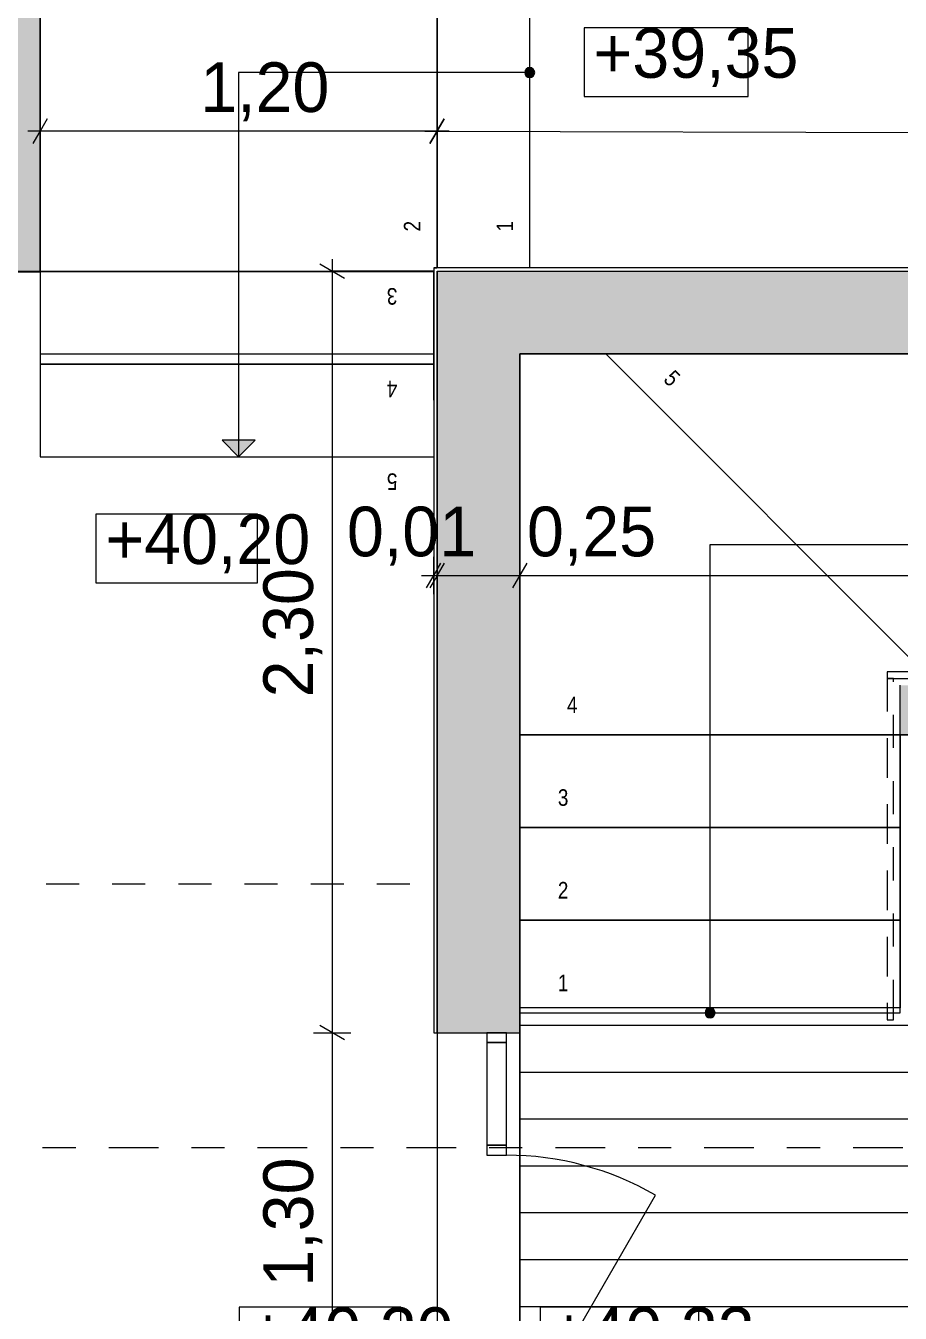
# Model space of a CAD drawing. Header units: metres. Extents: x -111189 to -108577, y -72951 to -72647.
# Drawn here: x -110710.076 to -110707.433, y -72931.151 to -72927.263 of the extents above; entities that cross this region are included whole.
import ezdxf

# ---------------------------------------------------------------- set-up
doc = ezdxf.new("R2010")
doc.units = ezdxf.units.M
doc.header["$MEASUREMENT"] = 0
doc.set_wipeout_variables(frame=1)
for name, pattern in [('Dot & Dashed', [0.670278, 0.3175, -0.176389, 0, -0.176389]), ('OTK - Tracejado', [0.08, 0.04, -0.04]), ('OTK - Traço Ponto CORTES_ALÇ', [0.6, 0.3, -0.15, 0, -0.15]), ('Wipeout_Contour', [1, 0, -1])]:
    doc.linetypes.add(name, pattern=pattern)
for name, color, linetype in [('Planta Piso -1_1_01 - TERRENO PROPOSTO', 7, 'Continuous'), ('Planta Piso -1_1_07 - MUROS', 7, 'Continuous'), ('Planta Piso -1_1_14 - CORTES.Marcadores', 7, 'Continuous'), ('Planta Piso RC_1_01 - TERRENO PROPOSTO', 7, 'Continuous'), ('Planta Piso RC_1_02 - PASSEIOS', 7, 'Continuous'), ('Planta Piso RC_1_03 - COBERTURA', 7, 'Continuous'), ('Planta Piso RC_1_03 - LAJES', 7, 'Continuous'), ('Planta Piso RC_1_05 - PAREDES..35', 7, 'Continuous'), ('Planta Piso RC_1_06 - ESCADA INTERIOR', 7, 'Continuous'), ('Planta Piso RC_1_06 - ESCADAS _ GUARDAS', 7, 'Continuous'), ('Planta Piso RC_1_06 - FORRA', 7, 'Continuous'), ('Planta Piso RC_1_07 - MUROS', 7, 'Continuous'), ('Planta Piso RC_1_12 - COTAS ALTIMÉTRICAS', 7, 'Continuous'), ('Planta Piso RC_1_12 - COTAS GERAIS', 7, 'Continuous')]:
    doc.layers.add(name, color=color, linetype=linetype)
doc.styles.add('ESTILO_GERADO_1', font='ARIALN.TTF')
doc.styles.add('ESTILO_GERADO_3', font='AGENCYR.TTF')

# ---------------------------------------------------------------- blocks, each defined once
blk = doc.blocks.new('floor')
at = {"layer": 'Planta Piso RC_1_03 - LAJES', "color": 253, "linetype": 'Continuous', "lineweight": 9, "ltscale": 1000}
for p, q in [((-110708.5826, -72955.2814), (-110708.3326, -72955.2814)), ((-110708.5826, -72955.2814), (-110708.3326, -72955.2814)), ((-110708.3326, -72955.2814), (-110708.0826, -72955.2814)), ((-110708.3326, -72955.2814), (-110708.0826, -72955.2814)), ((-110708.0826, -72955.2814), (-110707.8326, -72955.2814)), ((-110708.0826, -72955.2814), (-110707.8326, -72955.2814)), ((-110707.8326, -72955.2814), (-110707.5826, -72955.2814)), ((-110707.8326, -72955.2814), (-110707.5826, -72955.2814)), ((-110707.5826, -72955.2814), (-110707.3326, -72955.2814)), ((-110707.5826, -72955.2814), (-110707.3326, -72955.2814)), ((-110708.5826, -72955.4229), (-110708.3326, -72955.4229)), ((-110708.5826, -72955.4229), (-110708.3326, -72955.4229)), ((-110708.3326, -72955.4229), (-110708.0826, -72955.4229)), ((-110708.3326, -72955.4229), (-110708.0826, -72955.4229)), ((-110708.0826, -72955.4229), (-110707.8326, -72955.4229)), ((-110708.0826, -72955.4229), (-110707.8326, -72955.4229)), ((-110707.8326, -72955.4229), (-110707.5826, -72955.4229)), ((-110707.8326, -72955.4229), (-110707.5826, -72955.4229)), ((-110707.5826, -72955.4229), (-110707.3326, -72955.4229)), ((-110707.5826, -72955.4229), (-110707.3326, -72955.4229)), ((-110708.5826, -72955.5644), (-110708.3326, -72955.5644)), ((-110708.5826, -72955.5644), (-110708.3326, -72955.5644)), ((-110708.3326, -72955.5644), (-110708.0826, -72955.5644)), ((-110708.3326, -72955.5644), (-110708.0826, -72955.5644)), ((-110708.0826, -72955.5644), (-110707.8326, -72955.5644)), ((-110708.0826, -72955.5644), (-110707.8326, -72955.5644)), ((-110707.8326, -72955.5644), (-110707.5826, -72955.5644)), ((-110707.8326, -72955.5644), (-110707.5826, -72955.5644)), ((-110707.5826, -72955.5644), (-110707.3326, -72955.5644)), ((-110707.5826, -72955.5644), (-110707.3326, -72955.5644)), ((-110708.5826, -72955.7059), (-110708.3326, -72955.7059)), ((-110708.5826, -72955.7059), (-110708.3326, -72955.7059)), ((-110708.3326, -72955.7059), (-110708.0826, -72955.7059)), ((-110708.3326, -72955.7059), (-110708.0826, -72955.7059)), ((-110708.0826, -72955.7059), (-110707.8326, -72955.7059)), ((-110708.0826, -72955.7059), (-110707.8326, -72955.7059)), ((-110707.8326, -72955.7059), (-110707.5826, -72955.7059)), ((-110707.8326, -72955.7059), (-110707.5826, -72955.7059)), ((-110707.5826, -72955.7059), (-110707.3326, -72955.7059)), ((-110707.5826, -72955.7059), (-110707.3326, -72955.7059)), ((-110708.5826, -72955.8474), (-110708.3326, -72955.8474)), ((-110708.5826, -72955.8474), (-110708.3326, -72955.8474)), ((-110708.3326, -72955.8474), (-110708.0826, -72955.8474)), ((-110708.3326, -72955.8474), (-110708.0826, -72955.8474)), ((-110708.0826, -72955.8474), (-110707.8326, -72955.8474)), ((-110708.0826, -72955.8474), (-110707.8326, -72955.8474)), ((-110707.8326, -72955.8474), (-110707.5826, -72955.8474)), ((-110707.8326, -72955.8474), (-110707.5826, -72955.8474)), ((-110707.5826, -72955.8474), (-110707.3326, -72955.8474)), ((-110707.5826, -72955.8474), (-110707.3326, -72955.8474)), ((-110708.5826, -72955.9889), (-110708.3326, -72955.9889)), ((-110708.5826, -72955.9889), (-110708.3326, -72955.9889)), ((-110708.3326, -72955.9889), (-110708.0826, -72955.9889)), ((-110708.3326, -72955.9889), (-110708.0826, -72955.9889)), ((-110708.0826, -72955.9889), (-110707.8326, -72955.9889)), ((-110708.0826, -72955.9889), (-110707.8326, -72955.9889)), ((-110707.8326, -72955.9889), (-110707.5826, -72955.9889)), ((-110707.8326, -72955.9889), (-110707.5826, -72955.9889)), ((-110707.5826, -72955.9889), (-110707.3326, -72955.9889)), ((-110707.5826, -72955.9889), (-110707.3326, -72955.9889)), ((-110708.5826, -72956.1304), (-110708.3326, -72956.1304)), ((-110708.5826, -72956.1304), (-110708.3326, -72956.1304)), ((-110708.3326, -72956.1304), (-110708.0826, -72956.1304)), ((-110708.3326, -72956.1304), (-110708.0826, -72956.1304)), ((-110708.0826, -72956.1304), (-110707.8326, -72956.1304)), ((-110708.0826, -72956.1304), (-110707.8326, -72956.1304)), ((-110707.8326, -72956.1304), (-110707.5826, -72956.1304)), ((-110707.8326, -72956.1304), (-110707.5826, -72956.1304)), ((-110707.5826, -72956.1304), (-110707.3326, -72956.1304)), ((-110707.5826, -72956.1304), (-110707.3326, -72956.1304))]:
    blk.add_line(p, q, dxfattribs=at)

msp = doc.modelspace()

# ---------------------------------------------------------------- hatches: boundary and pattern name
at = {"layer": 'Planta Piso -1_1_07 - MUROS', "linetype": 'Continuous', "lineweight": 0, "true_color": 0x939598}
h = msp.add_hatch(color=252, dxfattribs=at)
h.paths.add_polyline_path([(-110708.8326, -72928.0047), (-110708.8326, -72928.2547), (-110708.5826, -72928.2547), (-110708.5826, -72928.2539), (-110708.5826, -72928.0047)], flags=16)
h.paths.add_polyline_path([(-110707.1818, -72928.0047), (-110708.8326, -72928.0047), (-110708.8326, -72928.923), (-110708.5826, -72928.923), (-110708.5826, -72928.2539), (-110707.5826, -72928.2539), (-110707.3026, -72928.2539), (-110707.1818, -72928.2539)])
h.paths.add_polyline_path([(-110706.5231, -72928.0047), (-110707.1818, -72928.0047), (-110707.1818, -72928.2539), (-110707.1255, -72928.2539), (-110706.8926, -72928.2539), (-110706.7426, -72928.2539), (-110706.6126, -72928.2539), (-110706.5231, -72928.2539)])
h.paths.add_polyline_path([(-110704.7826, -72928.0047), (-110706.5231, -72928.0047), (-110706.5231, -72928.2539), (-110704.7826, -72928.2539), (-110704.7826, -72928.2139), (-110704.7826, -72928.1539)])
h.paths.add_polyline_path([(-110703.8326, -72928.0047), (-110703.9826, -72928.0047), (-110703.9826, -72928.1539), (-110703.9826, -72928.2139), (-110703.9826, -72928.2539), (-110703.8326, -72928.2539)])
h.paths.add_polyline_path([(-110703.5826, -72928.0047), (-110703.8326, -72928.0047), (-110703.8326, -72928.2539), (-110703.5826, -72928.2539)])
h.paths.add_polyline_path([(-110701.5576, -72928.0047), (-110703.5826, -72928.0047), (-110703.5826, -72928.2539), (-110703.3326, -72928.2539), (-110701.5576, -72928.2539), (-110701.5576, -72928.2139), (-110701.5576, -72928.1539)])
h.paths.add_polyline_path([(-110703.1826, -72928.2547), (-110703.3326, -72928.2547), (-110703.3326, -72928.923), (-110703.1826, -72928.923), (-110703.1826, -72928.8668)])
h.paths.add_polyline_path([(-110703.1826, -72928.923), (-110703.3326, -72928.923), (-110703.3326, -72928.9793), (-110703.3326, -72929.2547), (-110703.1826, -72929.2547)])
h.paths.add_polyline_path([(-110703.1826, -72929.2547), (-110703.3326, -72929.2547), (-110703.3326, -72929.4047), (-110703.1826, -72929.4047)])
h.paths.add_polyline_path([(-110703.1826, -72929.4047), (-110703.3326, -72929.4047), (-110703.3326, -72929.7539), (-110703.5826, -72929.7539), (-110703.5826, -72929.9039), (-110703.1826, -72929.9039)])
h.paths.add_polyline_path([(-110704.4826, -72929.7539), (-110704.5046, -72929.7539), (-110704.5326, -72929.7539), (-110704.5326, -72929.6839), (-110704.6826, -72929.6839), (-110704.6826, -72929.9039), (-110704.4826, -72929.9039)])
h.paths.add_polyline_path([(-110704.5326, -72929.4047), (-110704.6826, -72929.4047), (-110704.6826, -72929.6839), (-110704.5326, -72929.6839)])
h.paths.add_polyline_path([(-110704.5326, -72929.2547), (-110704.7834, -72929.2547), (-110704.9326, -72929.4039), (-110704.5326, -72929.4039)])
h.paths.add_polyline_path([(-110704.7834, -72929.2547), (-110704.9326, -72929.2547), (-110704.9326, -72929.4039)], flags=17)
h.paths.add_polyline_path([(-110707.3219, -72929.2547), (-110707.4326, -72929.2547), (-110707.4326, -72929.4039), (-110707.1818, -72929.4039), (-110707.1818, -72929.3948)])
h.paths.add_polyline_path([(-110707.1818, -72929.2547), (-110707.3219, -72929.2547), (-110707.1818, -72929.3948)], flags=17)
h.paths.add_polyline_path([(-110706.5231, -72929.2547), (-110707.1726, -72929.2547), (-110707.1726, -72929.4039), (-110707.1255, -72929.4039), (-110706.8926, -72929.4039), (-110706.6126, -72929.4039), (-110706.5231, -72929.4039)])
msp.add_hatch(color=252, dxfattribs=at).paths.add_polyline_path([(-110708.8326, -72928.0047), (-110708.8326, -72928.2547), (-110708.5826, -72928.2547), (-110708.5826, -72928.2539), (-110708.5826, -72928.0047)])
h = msp.add_hatch(color=252, dxfattribs=at)
h.paths.add_polyline_path([(-110699.1326, -72934.9539), (-110700.2326, -72934.9539), (-110700.2326, -72934.9939), (-110700.2326, -72935.0539), (-110700.2326, -72935.2039), (-110699.1326, -72935.2039)])
h.paths.add_polyline_path([(-110702.2326, -72935.0539), (-110702.2326, -72934.9939), (-110702.2326, -72934.9539), (-110703.1826, -72934.9539), (-110703.1826, -72935.2039), (-110702.2326, -72935.2039)])
h.paths.add_polyline_path([(-110703.1826, -72934.9539), (-110703.1826, -72934.9539), (-110703.5826, -72934.9539), (-110703.5826, -72935.2039), (-110703.1826, -72935.2039)])
h.paths.add_polyline_path([(-110703.1826, -72934.3039), (-110703.8326, -72934.3039), (-110703.8326, -72934.9539), (-110703.1826, -72934.9539), (-110703.1826, -72934.4539)])
h.paths.add_polyline_path([(-110703.5826, -72934.9539), (-110703.8326, -72934.9539), (-110703.8326, -72935.2047), (-110703.5826, -72935.2047)])
h.paths.add_polyline_path([(-110703.5826, -72935.2047), (-110703.8326, -72935.2047), (-110703.8326, -72935.4629), (-110703.7926, -72935.4629), (-110703.7326, -72935.4629), (-110703.5826, -72935.4629)])
h.paths.add_polyline_path([(-110703.7326, -72937.2629), (-110703.7926, -72937.2629), (-110703.8326, -72937.2629), (-110703.8326, -72937.9039), (-110703.5826, -72937.9039), (-110703.5827, -72937.7639), (-110703.5827, -72937.2629)])
h.paths.add_polyline_path([(-110703.5826, -72937.9039), (-110703.8326, -72937.9039), (-110703.8326, -72937.9039), (-110703.8326, -72938.1539), (-110703.5826, -72938.1539)])
h.paths.add_polyline_path([(-110703.8326, -72937.9039), (-110705.2076, -72937.9039), (-110705.2076, -72937.9439), (-110705.2076, -72938.0039), (-110705.2076, -72938.1539), (-110703.8326, -72938.1539)])
h.paths.add_polyline_path([(-110708.5826, -72934.1026), (-110708.8326, -72934.1026), (-110708.8326, -72934.8039), (-110708.6826, -72934.8039), (-110708.6226, -72934.8039), (-110708.5826, -72934.8039)])
h.paths.add_polyline_path([(-110708.5826, -72933.7544), (-110708.8326, -72933.7544), (-110708.8326, -72934.1026), (-110708.5826, -72934.1026)])
h.paths.add_polyline_path([(-110708.5826, -72933.0047), (-110708.8326, -72933.0047), (-110708.8326, -72933.7539), (-110708.5826, -72933.7539)])
h.paths.add_polyline_path([(-110708.5826, -72932.8547), (-110708.8326, -72932.8547), (-110708.8326, -72933.0047), (-110708.5826, -72933.0047)])
h.paths.add_polyline_path([(-110708.5826, -72932.4039), (-110708.5826, -72932.183), (-110708.8326, -72932.183), (-110708.8326, -72932.8547), (-110708.5826, -72932.8547)])
h.paths.add_polyline_path([(-110708.5826, -72931.6039), (-110708.6226, -72931.6039), (-110708.6826, -72931.6039), (-110708.8326, -72931.6039), (-110708.8326, -72932.183), (-110708.5826, -72932.183), (-110708.5826, -72932.1268)])
h.paths.add_polyline_path([(-110708.5826, -72929.9539), (-110708.8326, -72929.9539), (-110708.8326, -72930.3039), (-110708.6826, -72930.3039), (-110708.6226, -72930.3039), (-110708.5826, -72930.3039)])
h.paths.add_polyline_path([(-110708.5826, -72929.4047), (-110708.8326, -72929.4047), (-110708.8326, -72929.9539), (-110708.5826, -72929.9539), (-110708.5826, -72929.8539)])
h.paths.add_polyline_path([(-110708.5826, -72929.2547), (-110708.8326, -72929.2547), (-110708.8326, -72929.4047), (-110708.5826, -72929.4047)])
h.paths.add_polyline_path([(-110708.5826, -72928.923), (-110708.8326, -72928.923), (-110708.8326, -72929.2547), (-110708.5826, -72929.2547)])
at = {"layer": 'Planta Piso RC_1_06 - ESCADA INTERIOR', "linetype": 'Continuous', "lineweight": 13}
msp.add_hatch(color=7, dxfattribs=at).paths.add_polyline_path([(-110707.9926, -72930.2439, 1), (-110708.0226, -72930.2439, 1)])
at = {"layer": 'Planta Piso RC_1_06 - ESCADAS _ GUARDAS', "linetype": 'Continuous', "lineweight": 13}
msp.add_hatch(color=255, dxfattribs=at).paths.add_polyline_path([(-110708.5526, -72927.3889, 1), (-110708.5526, -72927.4189, 1)])

# ---------------------------------------------------------------- linework, layer by layer
at = {"layer": 'Planta Piso RC_1_02 - PASSEIOS', "color": 254, "linetype": 'Dot & Dashed', "lineweight": 13, "ltscale": 0.2}
for p, q in [((-110707.4726, -72929.2139), (-110707.4726, -72930.2439)), ((-110707.3781, -72929.2139), (-110707.4726, -72929.2139)), ((-110707.4526, -72929.2339), (-110707.4726, -72929.2339)), ((-110707.4726, -72929.2339), (-110707.4726, -72930.2439)), ((-110707.4526, -72930.2439), (-110707.4526, -72929.2339)), ((-110707.4526, -72930.2439), (-110707.4526, -72929.2339)), ((-110707.4526, -72929.2339), (-110707.3665, -72929.2339))]:
    msp.add_line(p, q, dxfattribs=at)
at = {"layer": 'Planta Piso RC_1_02 - PASSEIOS', "color": 7, "linetype": 'Continuous', "lineweight": 13, "ltscale": 1000}
for p, q in [((-110707.4726, -72930.2439), (-110707.4726, -72930.2647)), ((-110707.4526, -72930.2647), (-110707.4526, -72930.2439)), ((-110707.4726, -72930.2647), (-110707.4526, -72930.2647))]:
    msp.add_line(p, q, dxfattribs=at)
at = {"layer": 'Planta Piso RC_1_02 - PASSEIOS', "color": 254, "linetype": 'Continuous', "lineweight": 13, "ltscale": 1000}
msp.add_line((-110707.4726, -72930.2439), (-110707.4526, -72930.2439), dxfattribs=at)
at = {"layer": 'Planta Piso RC_1_02 - PASSEIOS', "color": 254, "linetype": 'Dot & Dashed', "lineweight": 13, "ltscale": 0.2, "flags": 128}
msp.add_lwpolyline([(-110707.4726, -72929.2139), (-110707.4726, -72929.2339), (-110707.3665, -72929.2339), (-110707.3781, -72929.2139)], close=True, dxfattribs=at)
at = {"layer": 'Planta Piso RC_1_03 - COBERTURA', "color": 7, "linetype": 'OTK - Tracejado', "lineweight": 13, "ltscale": 1000}
msp.add_line((-110708.5826, -72933.7539), (-110708.5826, -72929.8539), dxfattribs=at)
at = {"layer": 'Planta Piso RC_1_03 - LAJES', "color": 7, "linetype": 'Continuous', "lineweight": 13, "ltscale": 1000, "flags": 128}
msp.add_lwpolyline([(-110699.1326, -72928.2539), (-110703.1826, -72928.2539), (-110703.1826, -72929.9039), (-110704.6826, -72929.9039), (-110704.6826, -72929.4039), (-110707.4326, -72929.4039), (-110707.4326, -72929.9039), (-110707.4326, -72930.2289), (-110708.5826, -72930.2289), (-110708.5826, -72932.2539)], dxfattribs=at)
at = {"layer": 'Planta Piso RC_1_05 - PAREDES..35', "color": 7, "linetype": 'Continuous', "lineweight": 20, "ltscale": 1000}
for p, q in [((-110708.6826, -72930.3039), (-110708.6226, -72930.3039)), ((-110708.6226, -72930.3039), (-110708.5826, -72930.3039))]:
    msp.add_line(p, q, dxfattribs=at)
at = {"layer": 'Planta Piso RC_1_05 - PAREDES..35', "color": 7, "linetype": 'Continuous', "lineweight": 13, "ltscale": 1000}
for p, q in [((-110708.6826, -72930.3039), (-110708.6826, -72930.3339)), ((-110708.6226, -72930.3039), (-110708.6826, -72930.3039)), ((-110708.6826, -72930.3039), (-110708.6226, -72930.3039)), ((-110708.6826, -72930.3039), (-110708.6226, -72930.3039)), ((-110708.6226, -72930.3339), (-110708.6226, -72930.3039)), ((-110708.6226, -72930.3039), (-110708.5826, -72930.3039)), ((-110708.6826, -72930.3339), (-110708.6226, -72930.3339)), ((-110708.6826, -72930.6439), (-110708.6826, -72930.6739)), ((-110708.6226, -72930.6439), (-110708.6826, -72930.6439)), ((-110708.6826, -72930.6739), (-110708.6226, -72930.6739)), ((-110708.6226, -72930.6739), (-110708.6226, -72930.6439)), ((-110708.6226, -72931.5739), (-110708.1726, -72930.7945))]:
    msp.add_line(p, q, dxfattribs=at)
at = {"layer": 'Planta Piso RC_1_05 - PAREDES..35', "color": 7, "linetype": 'Continuous', "lineweight": 20, "ltscale": 1000, "flags": 128}
for points in [[(-110704.7826, -72928.0039), (-110708.5826, -72928.0039)], [(-110708.5826, -72930.3039), (-110708.5826, -72928.2539)], [(-110708.5826, -72928.2539), (-110704.7826, -72928.2539)], [(-110707.4326, -72929.8519), (-110707.4326, -72929.2539)]]:
    msp.add_lwpolyline(points, dxfattribs=at)
at = {"layer": 'Planta Piso RC_1_05 - PAREDES..35', "color": 7, "linetype": 'Continuous', "lineweight": 13, "ltscale": 1000, "flags": 128}
msp.add_lwpolyline([(-110708.6826, -72930.3339), (-110708.6826, -72930.6439), (-110708.6226, -72930.6439), (-110708.6226, -72930.3339)], close=True, dxfattribs=at)
at = {"layer": 'Planta Piso RC_1_05 - PAREDES..35', "color": 7, "linetype": 'Continuous', "lineweight": 13, "ltscale": 1000}
msp.add_arc((-110708.6226, -72931.5739), 0.9, 60, 90, dxfattribs=at)
at = {"layer": 'Planta Piso RC_1_06 - ESCADA INTERIOR', "color": 7, "linetype": 'Continuous', "lineweight": 13, "ltscale": 1000}
for p, q in [((-110708.5826, -72928.2539), (-110708.5826, -72929.2539)), ((-110707.5826, -72928.2539), (-110708.5826, -72928.2539)), ((-110708.5826, -72928.2539), (-110708.5826, -72929.4039)), ((-110708.3226, -72928.2539), (-110708.5826, -72928.2539)), ((-110707.1726, -72929.4039), (-110708.3226, -72928.2539)), ((-110708.3226, -72928.2539), (-110707.1726, -72929.4039)), ((-110707.1726, -72928.2539), (-110708.3226, -72928.2539)), ((-110707.3026, -72928.2539), (-110707.5826, -72928.2539)), ((-110708.0076, -72929.9639), (-110708.0076, -72928.8289)), ((-110708.0076, -72928.8289), (-110706.6126, -72928.8289)), ((-110708.5826, -72929.2539), (-110708.5826, -72930.2539)), ((-110707.4326, -72929.4039), (-110708.5826, -72929.4039)), ((-110708.5826, -72929.4039), (-110708.5826, -72929.6839)), ((-110708.5826, -72929.4039), (-110707.4326, -72929.4039)), ((-110707.4326, -72929.6839), (-110707.4326, -72929.4039)), ((-110707.4326, -72929.4039), (-110707.1726, -72929.4039)), ((-110707.4326, -72929.6839), (-110708.5826, -72929.6839)), ((-110708.5826, -72929.6839), (-110708.5826, -72929.9639)), ((-110708.5826, -72929.6839), (-110707.4326, -72929.6839)), ((-110707.4326, -72929.9639), (-110707.4326, -72929.6839)), ((-110708.5826, -72929.9639), (-110708.5826, -72930.2439)), ((-110707.4326, -72929.9639), (-110708.5826, -72929.9639)), ((-110708.5826, -72929.9639), (-110707.4326, -72929.9639)), ((-110708.0076, -72930.2439), (-110708.0076, -72929.9639)), ((-110707.4326, -72930.2439), (-110707.4326, -72929.9639)), ((-110708.5826, -72930.2439), (-110707.4326, -72930.2439))]:
    msp.add_line(p, q, dxfattribs=at)
at = {"layer": 'Planta Piso RC_1_06 - ESCADA INTERIOR', "color": 7, "linetype": 'Continuous', "lineweight": 13, "ltscale": 1000, "flags": 128}
msp.add_lwpolyline([(-110707.9926, -72930.2439, 1), (-110708.0226, -72930.2439, 1)], format="xyb", close=True, dxfattribs=at)
at = {"layer": 'Planta Piso RC_1_06 - ESCADAS _ GUARDAS', "color": 7, "linetype": 'Continuous', "lineweight": 13, "ltscale": 1000}
msp.add_line((-110708.5526, -72928.0039), (-110708.5526, -72926.8039), dxfattribs=at)
at = {"layer": 'Planta Piso RC_1_06 - ESCADAS _ GUARDAS', "color": 7, "linetype": 'Continuous', "lineweight": 13, "ltscale": 1000, "flags": 128}
msp.add_lwpolyline([(-110708.5526, -72927.3889, 1), (-110708.5526, -72927.4189, 1)], format="xyb", close=True, dxfattribs=at)
at = {"layer": 'Planta Piso RC_1_06 - FORRA', "color": 7, "linetype": 'Continuous', "lineweight": 13, "ltscale": 1000, "flags": 128}
msp.add_lwpolyline([(-110708.4426, -72928.0039), (-110708.4426, -72927.9939)], dxfattribs=at)
at = {"layer": 'Planta Piso RC_1_12 - COTAS ALTIMÉTRICAS', "color": 7, "linetype": 'Continuous', "lineweight": 5, "ltscale": 1000, "flags": 128}
for points in [[(-110708.3883, -72927.4763), (-110707.8925, -72927.4763), (-110707.8925, -72927.2691), (-110708.3883, -72927.2691)], [(-110708.5209, -72931.34), (-110708.041, -72931.34), (-110708.041, -72931.1329), (-110708.5209, -72931.1329)]]:
    msp.add_lwpolyline(points, close=True, dxfattribs=at)
at = {"layer": 'Planta Piso RC_1_12 - COTAS GERAIS', "color": 7, "linetype": 'Continuous', "lineweight": 5, "ltscale": 1000}
for p, q in [((-110708.561, -72928.8855), (-110708.6043, -72928.9605)), ((-110708.5826, -72928.9793), (-110708.5826, -72928.8668)), ((-110708.5826, -72928.923), (-110703.3326, -72928.923))]:
    msp.add_line(p, q, dxfattribs=at)

# ---------------------------------------------------------------- block references
at = {"layer": 'Planta Piso RC_1_03 - LAJES'}
msp.add_blockref('floor', (0, 25), dxfattribs=at)

# ---------------------------------------------------------------- texts
at = {"layer": 'Planta Piso RC_1_06 - ESCADA INTERIOR', "color": 7, "linetype": 'Continuous', "lineweight": 13, "insert": (-110708.1337, -72928.3162), "char_height": 0.05, "attachment_point": 4, "rotation": 315, "style": 'ESTILO_GERADO_1'}
msp.add_mtext('\\A1;{\\pql;\\fArial Narrow|b0|i0|c0|p0;\\W1.000000;5}', dxfattribs=at)
at = {"layer": 'Planta Piso RC_1_06 - ESCADA INTERIOR', "color": 7, "linetype": 'Continuous', "lineweight": 13, "char_height": 0.05, "attachment_point": 4, "style": 'ESTILO_GERADO_1'}
for s, insert in [('\\A1;{\\pql;\\fArial Narrow|b0|i0|c0|p0;\\W1.000000;4}', (-110708.44, -72929.3137)), ('\\A1;{\\pql;\\fArial Narrow|b0|i0|c0|p0;\\W1.000000;3}', (-110708.4676, -72929.594)), ('\\A1;{\\pql;\\fArial Narrow|b0|i0|c0|p0;\\W1.000000;2}', (-110708.4676, -72929.8736)), ('\\A1;{\\pql;\\fArial Narrow|b0|i0|c0|p0;\\W1.000000;1}', (-110708.4676, -72930.1536))]:
    msp.add_mtext(s, dxfattribs=dict(at, insert=insert))
at = {"layer": 'Planta Piso RC_1_06 - ESCADAS _ GUARDAS', "color": 7, "linetype": 'Continuous', "lineweight": 13, "char_height": 0.05, "attachment_point": 4, "style": 'ESTILO_GERADO_1'}
for s, insert, rotation in [('\\A1;{\\pql;\\fArial Narrow|b0|i0|c0|p0;\\W1.000000;1}', (-110708.628, -72927.8839), 90), ('\\A1;{\\pql;\\fArial Narrow|b0|i0|c0|p0;\\W1.000000;3}', (-110708.9526, -72928.0796), 180)]:
    msp.add_mtext(s, dxfattribs=dict(at, insert=insert, rotation=rotation))
at = {"layer": 'Planta Piso RC_1_12 - COTAS ALTIMÉTRICAS', "color": 7, "linetype": 'Continuous', "lineweight": 5, "char_height": 0.15, "attachment_point": 7, "style": 'ESTILO_GERADO_3'}
for s, insert, width in [('\\A1;{\\pql;\\fAgency FB|b0|i0|c0|p0;\\W1.000000;+39,35}', (-110708.3597, -72927.4477), 0.438599), ('\\A1;{\\pql;\\fAgency FB|b0|i0|c0|p0;\\W1.000000;+40,22}', (-110708.4923, -72931.3114), 0.422731)]:
    msp.add_mtext(s, dxfattribs=dict(at, insert=insert, width=width))
at = {"layer": 'Planta Piso RC_1_12 - COTAS GERAIS', "color": 7, "linetype": 'Continuous', "lineweight": 5, "insert": (-110708.561, -72928.893), "char_height": 0.15, "width": 0.272699, "attachment_point": 7, "style": 'ESTILO_GERADO_3'}
msp.add_mtext('\\A1;{\\pql;\\fAgency FB|b0|i0|c0|p0;\\W1.000000;0,25}', dxfattribs=at)

# ---------------------------------------------------------------- next in the draw order: wipeouts: each hides what was drawn before it
at = {"color": 254, "linetype": 'Wipeout_Contour', "lineweight": 0, "ltscale": 795424.004073}
msp.add_wipeout([(-110710.0326, -72926.8039), (-110710.0326, -72928.0047), (-110709.1489, -72928.0039), (-110708.8326, -72928.0039), (-110708.8326, -72926.8039), (-110709.2509, -72926.8039)], dxfattribs=at).dxf.layer = 'Planta Piso RC_1_07 - MUROS'

# ---------------------------------------------------------------- next in the draw order: linework, layer by layer
at = {"layer": 'Planta Piso RC_1_01 - TERRENO PROPOSTO', "color": 7, "linetype": 'Continuous', "lineweight": 13, "ltscale": 1000, "flags": 128}
msp.add_lwpolyline([(-110710.4931, -72928.0039), (-110710.0326, -72928.0039), (-110708.8286, -72928.0039), (-110708.5866, -72928.0039), (-110708.383, -72928.0039), (-110707.9593, -72928.0039), (-110707.6087, -72928.0039), (-110706.501, -72928.0039), (-110706.3342, -72928.0039), (-110706.0645, -72928.0039), (-110705.0369, -72928.0039), (-110704.7627, -72928.0039), (-110704.6193, -72928.0039), (-110704.3933, -72928.0039), (-110704.1683, -72928.0039), (-110704.0231, -72928.0039), (-110703.6294, -72928.0039), (-110703.4961, -72928.0039), (-110703.0065, -72928.0039), (-110702.8198, -72928.0039), (-110702.3946, -72928.0039), (-110702.1856, -72928.0039)], dxfattribs=at)
at = {"layer": 'Planta Piso RC_1_03 - LAJES', "color": 7, "linetype": 'Continuous', "lineweight": 13, "ltscale": 1000, "flags": 128}
for points in [[(-110708.8326, -72926.8039), (-110698.8826, -72926.8039), (-110698.8826, -72923.2031), (-110694.1544, -72923.1921), (-110694.1169, -72925.1528), (-110694.0871, -72928.0039), (-110697.6826, -72928.0039), (-110698.8826, -72928.0039), (-110708.8326, -72928.0039)], [(-110708.8326, -72938.1539), (-110708.8326, -72928.0039), (-110698.8826, -72928.0039), (-110698.8826, -72935.2039), (-110703.5826, -72935.2039), (-110703.5826, -72938.1539)], [(-110708.8326, -72928.0039), (-110698.8826, -72928.0039)]]:
    msp.add_lwpolyline(points, close=True, dxfattribs=at)
at = {"layer": 'Planta Piso RC_1_05 - PAREDES..35', "color": 7, "linetype": 'Continuous', "lineweight": 20, "ltscale": 1000, "flags": 128}
msp.add_lwpolyline([(-110708.8326, -72928.0039), (-110708.5826, -72928.0039)], dxfattribs=at)
at = {"layer": 'Planta Piso RC_1_06 - ESCADAS _ GUARDAS', "color": 7, "linetype": 'Continuous', "lineweight": 13, "ltscale": 1000}
for p, q in [((-110710.0326, -72926.8039), (-110710.0326, -72928.0047)), ((-110708.8326, -72926.8039), (-110708.8326, -72928.0039)), ((-110708.8326, -72928.0039), (-110708.8326, -72926.8039)), ((-110708.8326, -72927.4039), (-110709.4326, -72927.4039)), ((-110709.4326, -72927.4039), (-110709.4326, -72928.0047)), ((-110708.5526, -72927.4039), (-110708.8326, -72927.4039)), ((-110710.0326, -72928.0047), (-110708.8326, -72928.0047)), ((-110708.8326, -72928.0047), (-110710.0326, -72928.0047)), ((-110708.8326, -72928.0039), (-110708.5526, -72928.0039)), ((-110708.8326, -72928.0047), (-110708.8326, -72928.0039))]:
    msp.add_line(p, q, dxfattribs=at)
at = {"layer": 'Planta Piso RC_1_06 - FORRA', "color": 7, "linetype": 'Continuous', "lineweight": 13, "ltscale": 1000, "flags": 128}
for points in [[(-110708.4426, -72927.9939), (-110708.8426, -72927.9939)], [(-110708.8426, -72927.9939), (-110708.8426, -72928.0039)], [(-110708.8332, -72928.0039), (-110708.4426, -72928.0039)]]:
    msp.add_lwpolyline(points, dxfattribs=at)
at = {"layer": 'Planta Piso RC_1_07 - MUROS', "color": 7, "linetype": 'Continuous', "lineweight": 13, "ltscale": 1000, "flags": 128}
msp.add_lwpolyline([(-110710.0326, -72926.8039), (-110709.2509, -72926.8039), (-110708.8326, -72926.8039), (-110708.8326, -72928.0039), (-110709.1489, -72928.0039), (-110710.0326, -72928.0047)], close=True, dxfattribs=at)
at = {"layer": 'Planta Piso RC_1_12 - COTAS GERAIS', "color": 7, "linetype": 'Continuous', "lineweight": 5, "ltscale": 1000}
for p, q in [((-110708.8326, -72927.2764), (-110708.8326, -72927.1639)), ((-110710.0326, -72927.5248), (-110710.0326, -72927.6373)), ((-110708.8328, -72927.6373), (-110708.8325, -72927.5248)), ((-110708.8326, -72927.5248), (-110708.8326, -72927.6373)), ((-110710.011, -72927.5435), (-110710.0543, -72927.6185)), ((-110708.8109, -72927.5436), (-110708.8544, -72927.6185)), ((-110708.8543, -72927.6185), (-110708.811, -72927.5435)), ((-110710.0326, -72927.581), (-110710.0693, -72927.581)), ((-110708.8326, -72927.581), (-110710.0326, -72927.581)), ((-110708.8693, -72927.581), (-110708.8326, -72927.581)), ((-110708.8326, -72927.581), (-110704.7816, -72927.591)), ((-110708.796, -72927.581), (-110708.8326, -72927.581)), ((-110709.1124, -72928.0256), (-110709.1874, -72927.9823)), ((-110709.1499, -72927.9672), (-110709.1499, -72928.0039)), ((-110709.2062, -72928.0039), (-110709.0937, -72928.0039))]:
    msp.add_line(p, q, dxfattribs=at)

# ---------------------------------------------------------------- next in the draw order: texts
at = {"layer": 'Planta Piso RC_1_06 - ESCADAS _ GUARDAS', "color": 7, "linetype": 'Continuous', "lineweight": 13, "insert": (-110708.908, -72927.8839), "char_height": 0.05, "attachment_point": 4, "rotation": 90, "style": 'ESTILO_GERADO_1'}
msp.add_mtext('\\A1;{\\pql;\\fArial Narrow|b0|i0|c0|p0;\\W1.000000;2}', dxfattribs=at)
at = {"layer": 'Planta Piso RC_1_12 - COTAS GERAIS', "color": 7, "linetype": 'Continuous', "lineweight": 5, "insert": (-110709.5487, -72927.551), "char_height": 0.15, "width": 0.232222, "attachment_point": 7, "style": 'ESTILO_GERADO_3'}
msp.add_mtext('\\A1;{\\pql;\\fAgency FB|b0|i0|c0|p0;\\W1.000000;1,20}', dxfattribs=at)

# ---------------------------------------------------------------- next in the draw order: wipeouts: each hides what was drawn before it
at = {"color": 254, "linetype": 'Wipeout_Contour', "lineweight": 0, "ltscale": 662872.237219}
msp.add_wipeout([(-110713.6161, -72934.6443), (-110708.8326, -72934.6613), (-110708.8326, -72928.2539), (-110713.6203, -72928.2539), (-110713.5973, -72929.3402)], dxfattribs=at).dxf.layer = 'Planta Piso RC_1_07 - MUROS'

# ---------------------------------------------------------------- next in the draw order: hatches: boundary and pattern name
at = {"layer": 'Planta Piso RC_1_06 - ESCADAS _ GUARDAS', "linetype": 'Continuous', "lineweight": 13}
msp.add_hatch(color=255, dxfattribs=at).paths.add_polyline_path([(-110709.4326, -72928.5647), (-110709.3826, -72928.5147), (-110709.4826, -72928.5147)])

# ---------------------------------------------------------------- next in the draw order: linework, layer by layer
at = {"layer": 'Planta Piso -1_1_14 - CORTES.Marcadores', "color": 7, "linetype": 'OTK - Traço Ponto CORTES_ALÇ', "lineweight": 5, "ltscale": 0.5}
msp.add_line((-110714.775, -72930.6507), (-110691.7726, -72930.6507), dxfattribs=at)
at = {"layer": 'Planta Piso RC_1_03 - LAJES', "color": 7, "linetype": 'Continuous', "lineweight": 13, "ltscale": 1000, "flags": 128}
msp.add_lwpolyline([(-110710.3326, -72928.006), (-110710.0326, -72928.006), (-110710.0326, -72928.5647), (-110708.8326, -72928.5647), (-110708.8326, -72938.6639), (-110710.3326, -72938.6639), (-110710.3326, -72928.2539)], dxfattribs=at)
at = {"layer": 'Planta Piso RC_1_05 - PAREDES..35', "color": 7, "linetype": 'Continuous', "lineweight": 20, "ltscale": 1000}
msp.add_line((-110708.8326, -72930.3039), (-110708.6826, -72930.3039), dxfattribs=at)
at = {"layer": 'Planta Piso RC_1_05 - PAREDES..35', "color": 7, "linetype": 'Continuous', "lineweight": 13, "ltscale": 1000}
msp.add_line((-110708.8326, -72930.3039), (-110708.6826, -72930.3039), dxfattribs=at)
at = {"layer": 'Planta Piso RC_1_05 - PAREDES..35', "color": 7, "linetype": 'Continuous', "lineweight": 20, "ltscale": 1000, "flags": 128}
msp.add_lwpolyline([(-110708.8326, -72928.0039), (-110708.8326, -72930.3039)], dxfattribs=at)
at = {"layer": 'Planta Piso RC_1_06 - ESCADAS _ GUARDAS', "color": 7, "linetype": 'Continuous', "lineweight": 13, "ltscale": 1000}
for p, q in [((-110710.0326, -72928.0047), (-110710.0326, -72928.2847)), ((-110709.4326, -72928.0047), (-110709.4326, -72928.2847)), ((-110708.8326, -72928.2847), (-110708.8326, -72928.0047)), ((-110710.0326, -72928.2847), (-110708.8326, -72928.2847)), ((-110708.8326, -72928.2847), (-110710.0326, -72928.2847)), ((-110710.0326, -72928.2847), (-110710.0326, -72928.5647)), ((-110709.4326, -72928.2847), (-110709.4326, -72928.5647)), ((-110708.8326, -72928.5647), (-110708.8326, -72928.2847)), ((-110710.0326, -72928.5647), (-110708.8326, -72928.5647))]:
    msp.add_line(p, q, dxfattribs=at)
at = {"layer": 'Planta Piso RC_1_06 - ESCADAS _ GUARDAS', "color": 7, "linetype": 'Continuous', "lineweight": 13, "ltscale": 1000, "flags": 128}
msp.add_lwpolyline([(-110709.4326, -72928.5647), (-110709.3826, -72928.5147), (-110709.4826, -72928.5147)], close=True, dxfattribs=at)
at = {"layer": 'Planta Piso RC_1_06 - FORRA', "color": 7, "linetype": 'Continuous', "lineweight": 13, "ltscale": 1000, "flags": 128}
for points in [[(-110708.8432, -72928.0039), (-110708.8432, -72928.3939)], [(-110708.8332, -72928.3939), (-110708.8332, -72928.0039)], [(-110708.8432, -72928.3939), (-110708.8332, -72928.3939)]]:
    msp.add_lwpolyline(points, dxfattribs=at)
at = {"layer": 'Planta Piso RC_1_07 - MUROS', "color": 7, "linetype": 'Continuous', "lineweight": 13, "ltscale": 1000, "flags": 128}
msp.add_lwpolyline([(-110710.0326, -72928.2539), (-110708.8326, -72928.2539), (-110708.8326, -72934.6613), (-110713.6161, -72934.6443), (-110713.5973, -72929.3402), (-110713.6203, -72928.2539), (-110710.3326, -72928.2539)], dxfattribs=at)
at = {"layer": 'Planta Piso RC_1_12 - COTAS ALTIMÉTRICAS', "color": 7, "linetype": 'Continuous', "lineweight": 5, "ltscale": 1000, "flags": 128}
for points in [[(-110709.8637, -72928.9448), (-110709.3753, -72928.9448), (-110709.3753, -72928.7377), (-110709.8637, -72928.7377)], [(-110709.4307, -72931.34), (-110708.9423, -72931.34), (-110708.9423, -72931.1329), (-110709.4307, -72931.1329)]]:
    msp.add_lwpolyline(points, close=True, dxfattribs=at)
at = {"layer": 'Planta Piso RC_1_12 - COTAS GERAIS', "color": 7, "linetype": 'Continuous', "lineweight": 5, "ltscale": 1000}
for p, q in [((-110709.1499, -72928.0039), (-110709.1499, -72930.3039)), ((-110709.1124, -72930.3256), (-110709.1874, -72930.2823)), ((-110709.2062, -72930.3039), (-110709.0937, -72930.3039)), ((-110709.1499, -72930.3039), (-110709.1499, -72931.6003))]:
    msp.add_line(p, q, dxfattribs=at)

# ---------------------------------------------------------------- next in the draw order: texts
at = {"layer": 'Planta Piso RC_1_06 - ESCADAS _ GUARDAS', "color": 7, "linetype": 'Continuous', "lineweight": 13, "char_height": 0.05, "attachment_point": 4, "rotation": 180, "style": 'ESTILO_GERADO_1'}
for s, insert in [('\\A1;{\\pql;\\fArial Narrow|b0|i0|c0|p0;\\W1.000000;4}', (-110708.9526, -72928.3599)), ('\\A1;{\\pql;\\fArial Narrow|b0|i0|c0|p0;\\W1.000000;5}', (-110708.9526, -72928.6392))]:
    msp.add_mtext(s, dxfattribs=dict(at, insert=insert))
at = {"layer": 'Planta Piso RC_1_12 - COTAS ALTIMÉTRICAS', "color": 7, "linetype": 'Continuous', "lineweight": 5, "char_height": 0.15, "width": 0.431283, "attachment_point": 7, "style": 'ESTILO_GERADO_3'}
for insert in [(-110709.8351, -72928.9163), (-110709.4021, -72931.3114)]:
    msp.add_mtext('\\A1;{\\pql;\\fAgency FB|b0|i0|c0|p0;\\W1.000000;+40,20}', dxfattribs=dict(at, insert=insert))
at = {"layer": 'Planta Piso RC_1_12 - COTAS GERAIS', "color": 7, "linetype": 'Continuous', "lineweight": 5, "char_height": 0.15, "attachment_point": 7, "rotation": 90, "style": 'ESTILO_GERADO_3'}
for s, insert, width in [('\\A1;{\\pql;\\fAgency FB|b0|i0|c0|p0;\\W1.000000;2,30}', (-110709.1799, -72929.2913), 0.27479), ('\\A1;{\\pql;\\fAgency FB|b0|i0|c0|p0;\\W1.000000;1,30}', (-110709.1799, -72931.0713), 0.238398)]:
    msp.add_mtext(s, dxfattribs=dict(at, insert=insert, width=width))

# ---------------------------------------------------------------- next in the draw order: wipeouts: each hides what was drawn before it
at = {"color": 254, "linetype": 'Wipeout_Contour', "lineweight": 0, "ltscale": 397711.661424}
msp.add_wipeout([(-110708.8326, -72928.0039), (-110708.8326, -72927.9939), (-110708.8426, -72927.9939)], dxfattribs=at).dxf.layer = 'Planta Piso RC_1_06 - FORRA'

# ---------------------------------------------------------------- next in the draw order: wipeouts: each hides what was drawn before it
at = {"color": 254, "linetype": 'Wipeout_Contour', "lineweight": 0, "ltscale": 397711.390289}
msp.add_wipeout([(-110708.8426, -72927.9939), (-110708.8426, -72928.0039), (-110708.8326, -72928.0039)], dxfattribs=at).dxf.layer = 'Planta Piso RC_1_06 - FORRA'

# ---------------------------------------------------------------- next in the draw order: wipeouts: each hides what was drawn before it
at = {"color": 254, "linetype": 'Wipeout_Contour', "lineweight": 0, "ltscale": 530284.575992}
msp.add_wipeout([(-110708.8426, -72928.0039), (-110708.8426, -72930.3039), (-110708.8326, -72930.3039), (-110708.8326, -72928.0039)], dxfattribs=at).dxf.layer = 'Planta Piso RC_1_06 - FORRA'

# ---------------------------------------------------------------- next in the draw order: linework, layer by layer
at = {"layer": 'Planta Piso RC_1_03 - COBERTURA', "color": 7, "linetype": 'OTK - Tracejado', "lineweight": 13, "ltscale": 0.85}
msp.add_line((-110710.8145, -72929.8539), (-110708.8426, -72929.8539), dxfattribs=at)
at = {"layer": 'Planta Piso RC_1_03 - COBERTURA', "color": 7, "linetype": 'OTK - Tracejado', "lineweight": 13, "ltscale": 1000}
msp.add_line((-110708.8326, -72930.3039), (-110708.8326, -72930.0539), dxfattribs=at)
at = {"layer": 'Planta Piso RC_1_06 - FORRA', "color": 7, "linetype": 'Continuous', "lineweight": 13, "ltscale": 1000, "flags": 128}
for points in [[(-110708.8426, -72927.9939), (-110708.8326, -72927.9939)], [(-110708.8426, -72927.9939), (-110708.8426, -72930.3039)], [(-110708.8326, -72930.3039), (-110708.8326, -72928.0039)], [(-110708.8426, -72930.3039), (-110708.8326, -72930.3039)]]:
    msp.add_lwpolyline(points, dxfattribs=at)
at = {"layer": 'Planta Piso RC_1_12 - COTAS GERAIS', "color": 7, "linetype": 'Continuous', "lineweight": 5, "ltscale": 1000}
for p, q in [((-110708.8643, -72928.9605), (-110708.821, -72928.8855)), ((-110708.811, -72928.8855), (-110708.8543, -72928.9605)), ((-110708.8426, -72928.9793), (-110708.8426, -72928.8668)), ((-110708.8326, -72928.9793), (-110708.8326, -72928.8668)), ((-110708.8793, -72928.923), (-110708.8426, -72928.923)), ((-110708.8426, -72928.923), (-110708.8326, -72928.923)), ((-110708.8326, -72928.923), (-110708.5826, -72928.923))]:
    msp.add_line(p, q, dxfattribs=at)

# ---------------------------------------------------------------- next in the draw order: texts
at = {"layer": 'Planta Piso RC_1_12 - COTAS GERAIS', "color": 7, "linetype": 'Continuous', "lineweight": 5, "insert": (-110709.1051, -72928.893), "char_height": 0.15, "width": 0.240774, "attachment_point": 7, "style": 'ESTILO_GERADO_3'}
msp.add_mtext('\\A1;{\\pql;\\fAgency FB|b0|i0|c0|p0;\\W1.000000;0,01}', dxfattribs=at)

# ---------------------------------------------------------------- next in the draw order: wipeouts: each hides what was drawn before it
at = {"color": 254, "linetype": 'Wipeout_Contour', "lineweight": 0, "ltscale": 530270.995425}
msp.add_wipeout([(-110708.8326, -72928.0039), (-110702.2331, -72928.0039), (-110702.2331, -72927.9939), (-110708.8326, -72927.9939)], dxfattribs=at).dxf.layer = 'Planta Piso RC_1_06 - FORRA'

# ---------------------------------------------------------------- next in the draw order: hatches: boundary and pattern name
at = {"layer": 'Planta Piso -1_1_01 - TERRENO PROPOSTO', "linetype": 'Continuous', "lineweight": 0, "true_color": 0xd7ebd2, "transparency": 33554539}
msp.add_hatch(color=254, dxfattribs=at).paths.add_polyline_path([(-110698.8826, -72925.149), (-110698.9326, -72925.149), (-110699.0826, -72925.149), (-110699.0826, -72923.2036), (-110699.1321, -72923.2037), (-110704.0024, -72923.2151), (-110706.2608, -72923.2036), (-110706.2608, -72923.2036), (-110708.9583, -72923.1899), (-110711.2999, -72923.2623), (-110713.7291, -72923.1128), (-110713.7272, -72923.2036), (-110713.665, -72926.1435), (-110713.6335, -72927.6287), (-110713.6256, -72928.0039), (-110713.339, -72928.0039), (-110713.2594, -72928.0039), (-110713.1939, -72928.0039), (-110713.0128, -72928.0039), (-110712.9323, -72928.0039), (-110712.881, -72928.0039), (-110712.8399, -72928.0039), (-110710.8845, -72928.0039), (-110710.7634, -72928.0039), (-110710.4931, -72928.0039), (-110710.0326, -72928.0039), (-110710.0326, -72926.8039), (-110708.8326, -72926.8039), (-110708.8326, -72926.8039), (-110698.8826, -72926.8039)])

# ---------------------------------------------------------------- next in the draw order: linework, layer by layer
at = {"layer": 'Planta Piso RC_1_06 - FORRA', "color": 7, "linetype": 'Continuous', "lineweight": 13, "ltscale": 1000, "flags": 128}
for points in [[(-110702.2331, -72927.9939), (-110708.8326, -72927.9939)], [(-110708.8326, -72928.0039), (-110702.2331, -72928.0039)]]:
    msp.add_lwpolyline(points, dxfattribs=at)

doc.saveas('drawing.dxf')
